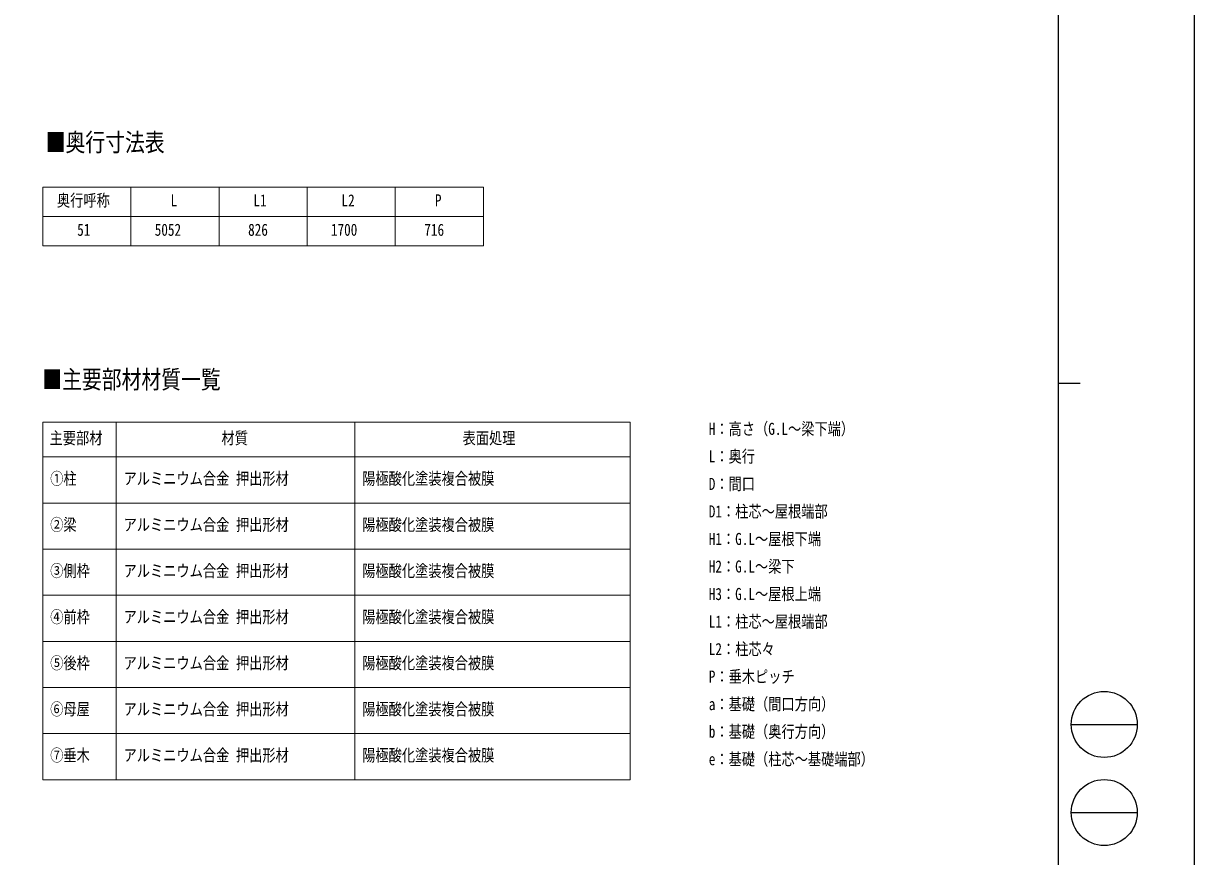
# Model space of a CAD drawing. Units: millimetres, scale not verified. Extents: x -12615 to 12615, y -8910 to 8910.
# Drawn here: x 4640 to 12615, y -2850 to 2825 of the extents above; entities that cross this region are included whole.
import ezdxf
from ezdxf.enums import TextEntityAlignment as Align

# ---------------------------------------------------------------- set-up
doc = ezdxf.new("R2010")
doc.units = ezdxf.units.MM
doc.header["$LTSCALE"] = 30
doc.layers.add('0-1_TABLE1', color=7, linetype='Continuous', lineweight=18)
doc.layers.add('0-2_USER1', color=92, linetype='Continuous')
doc.layers.add('0-8_YKK_ZWAK', color=134, linetype='Continuous')
doc.styles.add('ＭＳ ゴシック', font='')
doc.styles.get('ＭＳ ゴシック').set_extended_font_data('MS Gothic')

msp = doc.modelspace()

# ---------------------------------------------------------------- linework, layer by layer
at = {"layer": '0-1_TABLE1'}
for p, q in [((4771.69, 1710.24), (7771.69, 1710.24)), ((4771.69, 1710.24), (4771.69, 1310.24)), ((5371.69, 1710.24), (5371.69, 1310.24)), ((5971.69, 1710.24), (5971.69, 1310.24)), ((6571.69, 1710.24), (6571.69, 1310.24)), ((7171.69, 1710.24), (7171.69, 1310.24)), ((7771.69, 1710.24), (7771.69, 1310.24)), ((4771.69, 1510.24), (7771.69, 1510.24)), ((4771.69, 1310.24), (7771.69, 1310.24)), ((4771.69, 110.24), (8771.69, 110.24)), ((4771.69, 110.24), (4771.69, -2326.45)), ((5271.69, 110.24), (5271.69, -2326.45)), ((6896.69, 110.24), (6896.69, -2326.45)), ((8771.69, 110.24), (8771.69, -2326.45)), ((4771.69, -127.69), (8771.69, -127.69)), ((4771.69, -441.8), (8771.69, -441.8)), ((4771.69, -755.91), (8771.69, -755.91)), ((4771.69, -1070.02), (8771.69, -1070.02)), ((4771.69, -1384.13), (8771.69, -1384.13)), ((4771.69, -1698.24), (8771.69, -1698.24)), ((4771.69, -2012.34), (8771.69, -2012.34)), ((4771.69, -2326.45), (8771.69, -2326.45))]:
    msp.add_line(p, q, dxfattribs=at)
at = {"layer": '0-8_YKK_ZWAK'}
for p, q in [((11685.06, 8325), (11685.06, -7575)), ((11685.06, 375), (11835.06, 375)), ((11775.06, -1950), (12225.06, -1950)), ((11775.06, -2550), (12225.06, -2550))]:
    msp.add_line(p, q, dxfattribs=at)
msp.add_lwpolyline([(-12615, -8910), (12615, -8910), (12615, 8910), (-12615, 8910)], close=True, dxfattribs=at)
for centre in [(12000.06, -1950), (12000.06, -2550)]:
    msp.add_circle(centre, 225, dxfattribs=at)

# ---------------------------------------------------------------- texts
at = {"layer": '0-1_TABLE1', "style": 'ＭＳ ゴシック', "width": 0.8}
for s, p in [('奥行呼称', (4867.69, 1553.99)), ('L', (5641.69, 1553.99)), ('L1', (6205.69, 1553.99)), ('L2', (6805.69, 1553.99)), ('P', (7441.69, 1553.99)), ('51', (5005.69, 1353.99)), ('5052', (5533.69, 1353.99)), ('826', (6169.69, 1353.99)), ('1700', (6733.69, 1353.99)), ('716', (7369.69, 1353.99)), ('主要部材', (4817.69, -64.97)), ('材質', (5988.19, -64.97)), ('表面処理', (7630.19, -64.97)), ('①柱', (4821.69, -341)), ('アルミニウム合金 押出形材', (5321.69, -341)), ('陽極酸化塗装複合被膜', (6946.69, -341)), ('②梁', (4821.69, -655.11)), ('アルミニウム合金 押出形材', (5321.69, -655.11)), ('陽極酸化塗装複合被膜', (6946.69, -655.11)), ('③側枠', (4821.69, -969.21)), ('アルミニウム合金 押出形材', (5321.69, -969.21)), ('陽極酸化塗装複合被膜', (6946.69, -969.21)), ('④前枠', (4821.69, -1283.32)), ('アルミニウム合金 押出形材', (5321.69, -1283.32)), ('陽極酸化塗装複合被膜', (6946.69, -1283.32)), ('⑤後枠', (4821.69, -1597.43)), ('アルミニウム合金 押出形材', (5321.69, -1597.43)), ('陽極酸化塗装複合被膜', (6946.69, -1597.43)), ('⑥母屋', (4821.69, -1911.54)), ('アルミニウム合金 押出形材', (5321.69, -1911.54)), ('陽極酸化塗装複合被膜', (6946.69, -1911.54)), ('⑦垂木', (4821.69, -2225.65)), ('アルミニウム合金 押出形材', (5321.69, -2225.65)), ('陽極酸化塗装複合被膜', (6946.69, -2225.65))]:
    msp.add_text(s, height=82.48, dxfattribs=at).set_placement(p, align=Align.BOTTOM_LEFT)
at = {"layer": '0-2_USER1', "style": 'ＭＳ ゴシック', "width": 0.8}
for s, height, p in [('■奥行寸法表', 123.8, (4790.93, 1916.57)), ('■主要部材材質一覧', 123.8, (4767.67, 301.04)), ('H：高さ（G.L～梁下端）', 82.48, (9306.79, -2.26)), ('L：奥行', 82.48, (9306.79, -189.76)), ('D：間口', 82.48, (9306.79, -377.26)), ('D1：柱芯～屋根端部', 82.48, (9306.79, -564.76)), ('H1：G.L～屋根下端', 82.48, (9306.79, -752.26)), ('H2：G.L～梁下', 82.48, (9306.79, -939.76)), ('H3：G.L～屋根上端', 82.48, (9306.79, -1127.26)), ('L1：柱芯～屋根端部', 82.48, (9306.79, -1314.76)), ('L2：柱芯々', 82.48, (9306.79, -1502.26)), ('P：垂木ピッチ', 82.48, (9306.79, -1689.76)), ('a：基礎（間口方向）', 82.48, (9306.79, -1877.26)), ('b：基礎（奥行方向）', 82.48, (9306.79, -2064.76)), ('e：基礎（柱芯～基礎端部）', 82.48, (9306.79, -2252.26))]:
    msp.add_text(s, height=height, dxfattribs=at).set_placement(p, align=Align.BOTTOM_LEFT)

doc.saveas('drawing.dxf')
